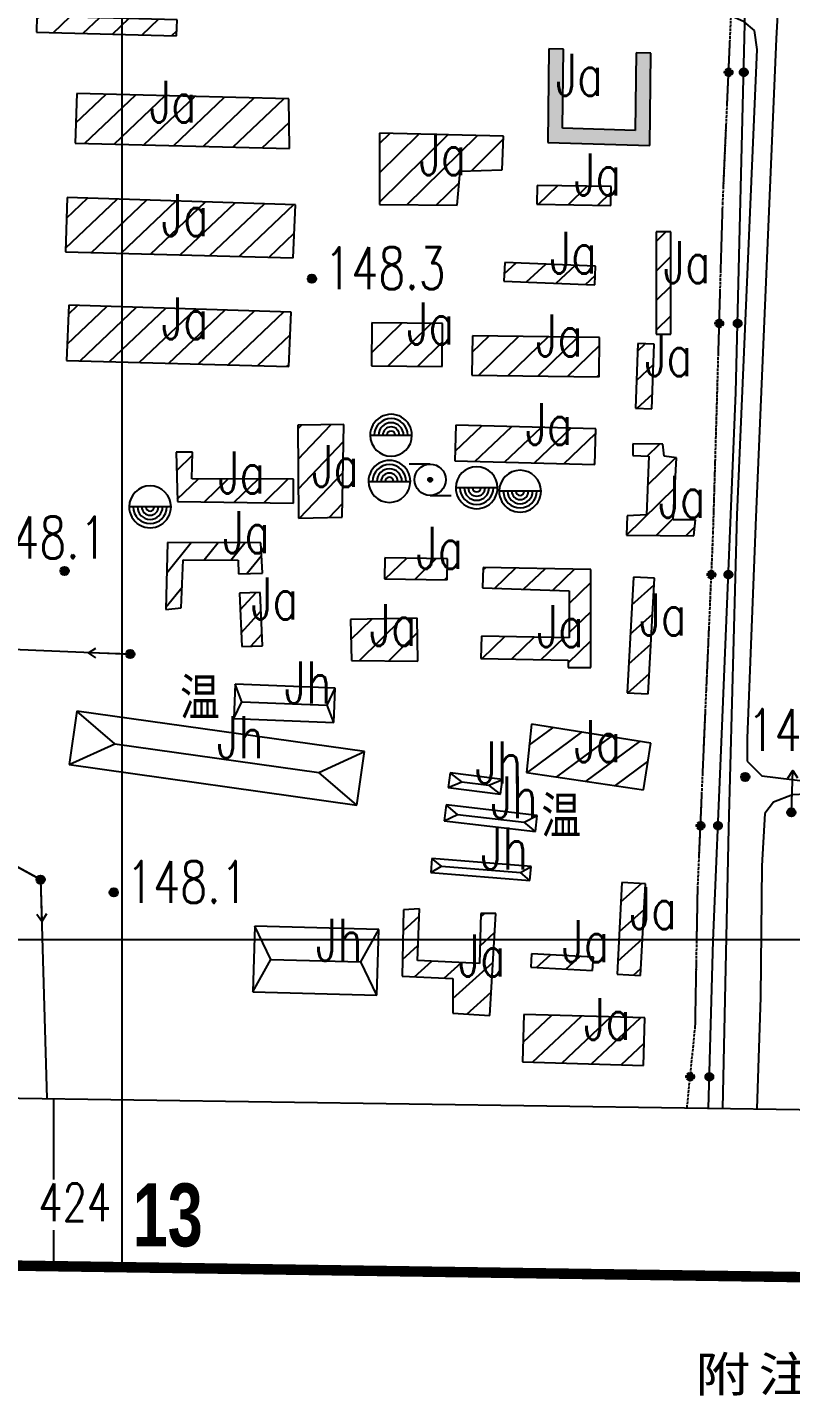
# Model space of a CAD drawing. Extents: x 408766 to 414302, y 5156573 to 5161925.
# Drawn here: x 412955 to 413319, y 5156782 to 5157436 of the extents above; entities that cross this region are included whole.
import ezdxf

# ---------------------------------------------------------------- set-up
doc = ezdxf.new("R2010")
doc.units = 0
doc.header["$LTSCALE"] = 1000
for name, pattern in [('0001', [0.5, 0.5, 0]), ('0004', [0.5, 0.5, 0]), ('5130', [1, 1, 0]), ('5310', [1, 1, 0]), ('5320', [0.0018, 0.0013, -0.0005]), ('5500', [1, 1, 0])]:
    doc.linetypes.add(name, pattern=pattern)
doc.layers.get('0').update_dxf_attribs({"linetype": 'CONTINUOUS'})
for name, color, linetype in [('0001', 1, 'CONTINUOUS'), ('0001ADD', 1, 'CONTINUOUS'), ('0002', 2, 'CONTINUOUS'), ('0002ADD', 2, 'CONTINUOUS'), ('0005ADD', 5, 'CONTINUOUS'), ('0005BAK', 5, 'CONTINUOUS'), ('0006', 6, 'CONTINUOUS'), ('0007', 7, 'CONTINUOUS'), ('0012', 12, 'CONTINUOUS'), ('0013', 13, 'CONTINUOUS'), ('0015', 15, 'CONTINUOUS'), ('0017', 85, 'CONTINUOUS'), ('0018', 7, 'CONTINUOUS')]:
    doc.layers.add(name, color=color, linetype=linetype)
doc.styles.add('CDXT', font='hbold.shx', dxfattribs={"width": 0.75, "height": 20, "bigfont": 'cdxt.shx'})
doc.styles.add('SIMPLEX', font='simplex.shx', dxfattribs={"width": 0.75, "height": 20})
doc.styles.add('XDX', font='simplex.shx', dxfattribs={"height": 20, "bigfont": 'xdx.shx'})
doc.styles.add('XST', font='romanc.shx', dxfattribs={"width": 0.75, "height": 20, "bigfont": 'xst.shx'})

# ---------------------------------------------------------------- blocks, each defined once
blk = doc.blocks.new('8140')
for radius in [0.0002, 0.0001408438795997714, 8.315594389635764e-05, 3.012139848380626e-05]:
    blk.add_circle((0, 0), radius)
at = {"flags": 1}
blk.add_attdef('8140', (0, 0), '', height=1e-07, dxfattribs=at)
blk = doc.blocks.new('5130')
blk.add_hatch(color=256).paths.add_polyline_path([(0.0002, 0, 1), (-0.0002, 0, 1)])
for points in [[(0, 0), (0.002, 0)], [(0.00163791951807736, 0.0002329556220974421), (0.002, 0), (0.001658335508446954, -0.0002290562335962028)]]:
    blk.add_lwpolyline(points)
blk.add_circle((0, 0), 0.0002)
at = {"flags": 1}
blk.add_attdef('5130', (0, 0), '', height=1e-06, dxfattribs=at)
blk = doc.blocks.new('5131')
for points in [[(-0.00163791951807736, -0.0002329556220974419), (-0.002, 2.449212707644754e-19), (-0.001658335508446954, 0.000229056233596203)], [(0, 0), (-0.002, 2.449212707644754e-19)]]:
    blk.add_lwpolyline(points)
at = {"flags": 1}
blk.add_attdef('5131', (0, 0), '', height=1e-10, dxfattribs=at)
blk = doc.blocks.new('3241')
blk.add_lwpolyline([(-0.001, 0), (0.001, 0)])
for radius, start, end in [(0.001, 359.9998770684631, 180.0000695068902), (0.0008, 0, 180), (0.0006, 0, 180), (0.0004, 0, 180), (0.0002, 0, 180), (0.001, 180.0000915167294, 359.9998163741554)]:
    blk.add_arc((0, 0), radius, start, end)
at = {"flags": 1}
blk.add_attdef('3241', (0, 0), '', height=1e-11, dxfattribs=at)
blk = doc.blocks.new('3244')
blk.add_lwpolyline([(0.001, -1.224606353822377e-19), (-0.001, 1.224606353822377e-19)])
for radius, start, end in [(0.001, 9.151672939466948e-05, 179.9998163741555), (0.001, 179.9998770684631, 6.950689016349543e-05), (0.0008, 180, 0), (0.0006, 180, 0), (0.0004, 180, 0), (0.0002, 180, 0)]:
    blk.add_arc((0, 0), radius, start, end)
at = {"flags": 1}
blk.add_attdef('3244', (0, 0), '', height=1e-08, dxfattribs=at)
blk = doc.blocks.new('3330')
for points in [[(0, 0.00075), (-0.001, 0.00075)], [(-9.991881372047299e-05, -4.028729910706094e-06), (8.16099401761282e-06, 9.966643455368757e-05)], [(-9.387097002290951e-05, -3.447087157235836e-05), (3.832672292197259e-05, 9.236374997834562e-05)], [(-9.153980585553803e-05, 4.025498657222987e-05), (-3.643158644924538e-05, 9.312754430774583e-05)], [(-8.111789385855213e-05, -5.847980246164199e-05), (6.178721935953846e-05, 7.862785463063504e-05)], [(-6.317937357101913e-05, -7.751365528197991e-05), (8.00622716739287e-05, 5.991688121397873e-05)], [(-4.00946987549627e-05, -9.161012570534326e-05), (9.31911694597955e-05, 3.626852540034785e-05)], [(-1.048736808383443e-05, -9.944855509595991e-05), (9.979741139059046e-05, 6.3621285539703e-06)], [(3.230282452431774e-05, -9.463893241024614e-05), (9.322079138436153e-05, -3.61923203687377e-05)], [(0, -0.00075), (0.001, -0.00075)]]:
    blk.add_lwpolyline(points)
for radius in [0.00075, 0.0001]:
    blk.add_circle((0, 0), radius)
at = {"flags": 1}
blk.add_attdef('3330', (0, 0), '', height=1e-10, dxfattribs=at)

msp = doc.modelspace()

# ---------------------------------------------------------------- hatches: boundary and pattern name
at = {"layer": '0001ADD', "linetype": '0001'}
h = msp.add_hatch(dxfattribs=at)
h.set_pattern_fill('U', color=256, scale=10, angle=43.49437338461151, style=0, pattern_type=0)
h.set_pattern_definition([(43.49437338461151, (0, 0), (-6.882833384612432, 7.254419659742919), [])])
h.paths.add_polyline_path([(412959.1140018268, 5157433.312297431), (413025.9862075665, 5157431.554608385), (413026.1863852039, 5157439.168638045), (412959.3141794641, 5157440.926327091)])
msp.add_hatch(color=256, dxfattribs=at).paths.add_polyline_path([(413245.3800484347, 5157423.299260523), (413244.9636102689, 5157386.280317327), (413210.2804964102, 5157387.340776611), (413210.7008446386, 5157425.127147017), (413203.7012777263, 5157425.205012541), (413203.2045633274, 5157380.553856689), (413251.8828911621, 5157379.065484423), (413252.379605561, 5157423.220520223)])
h = msp.add_hatch(dxfattribs=at)
h.set_pattern_fill('U', color=256, scale=10, angle=43.55152381027774, style=0, pattern_type=0)
h.set_pattern_definition([(43.55152381027774, (0, 0), (-6.8900659753343, 7.247550679749717), [])])
h.paths.add_polyline_path([(412977.5948477495, 5157380.208967063), (413079.8354710268, 5157377.623693018), (413079.5766296757, 5157401.408233594), (412978.3713506866, 5157403.993507639)])
h = msp.add_hatch(dxfattribs=at)
h.set_pattern_fill('U', color=256, scale=10, angle=44.54939970450462, style=0, pattern_type=0)
h.set_pattern_definition([(44.54939970450462, (0, 0), (-7.015239593238944, 7.126458689240589), [])])
h.paths.add_polyline_path([(413122.8726284468, 5157350.924023446), (413159.8575269037, 5157350.633147281), (413161.3136309213, 5157366.921958333), (413181.4077903459, 5157367.503698558), (413181.9902361761, 5157383.501633445), (413122.8726284468, 5157384.955990061)])
h = msp.add_hatch(dxfattribs=at)
h.set_pattern_fill('U', color=256, scale=10, angle=44.0619343874746, style=0, pattern_type=0)
h.set_pattern_definition([(44.0619343874746, (0, 0), (-6.95435541281094, 7.185884830158857), [])])
h.paths.add_polyline_path([(413198.0014467409, 5157351.096437996), (413233.2615808352, 5157350.519091963), (413233.4082216561, 5157359.471396235), (413198.1480875618, 5157360.048742268)])
h = msp.add_hatch(dxfattribs=at)
h.set_pattern_fill('U', color=256, scale=10, angle=43.50153693508521, style=0, pattern_type=0)
h.set_pattern_definition([(43.50153693508521, (0, 0), (-6.883740333072194, 7.253559059305654), [])])
h.paths.add_polyline_path([(412972.9465993457, 5157328.368379893), (413081.6581297037, 5157325.524574813), (413082.693495108, 5157350.860277394), (412973.7231022828, 5157354.221144547)])
h = msp.add_hatch(dxfattribs=at)
h.set_pattern_fill('U', color=256, scale=10, angle=45, style=0, pattern_type=0)
h.set_pattern_definition([(45, (0, 0), (-7.071067811865475, 7.071067811865476), [])])
h.paths.add_polyline_path([(413254.9379074905, 5157289.031945216), (413261.8743193505, 5157289.031945216), (413261.8746282721, 5157337.859459275), (413254.9382164121, 5157337.859459275)])
h = msp.add_hatch(dxfattribs=at)
h.set_pattern_fill('U', color=256, scale=10, angle=42.7121248544999, style=0, pattern_type=0)
h.set_pattern_definition([(42.7121248544999, (0, 0), (-6.783151763036043, 7.347710674735433), [])])
h.paths.add_polyline_path([(413182.243756266, 5157314.366994116), (413225.5964095765, 5157312.634956017), (413225.9537078399, 5157321.576659593), (413182.6010545294, 5157323.308697692)])
h = msp.add_hatch(dxfattribs=at)
h.set_pattern_fill('U', color=256, scale=10, angle=43.46500646629447, style=0, pattern_type=0)
h.set_pattern_definition([(43.46500646629447, (0, 0), (-6.879114232132785, 7.257946498925723), [])])
h.paths.add_polyline_path([(412973.4500920178, 5157276.500192837), (413079.5732722133, 5157273.656387756), (413080.6086165016, 5157299.50915241), (412974.4854574222, 5157302.870007457)])
h = msp.add_hatch(dxfattribs=at)
h.set_pattern_fill('U', color=256, scale=10, angle=44.51089426076278, style=0, pattern_type=0)
h.set_pattern_definition([(44.51089426076278, (0, 0), (-7.010448695827325, 7.131171648696514), [])])
h.paths.add_polyline_path([(413118.9489162184, 5157273.952892845), (413152.7639689077, 5157273.664219829), (413152.9393388121, 5157294.191772533), (413119.1242861229, 5157294.480445549)])
h = msp.add_hatch(dxfattribs=at)
h.set_pattern_fill('U', color=256, scale=10, angle=44.18252630917728, style=0, pattern_type=0)
h.set_pattern_definition([(44.18252630917728, (0, 0), (-6.969464317444351, 7.171231911454959), [])])
h.paths.add_polyline_path([(413166.9728344993, 5157269.460648268), (413227.6665280179, 5157268.594629218), (413227.9346383283, 5157287.376423224), (413167.2409448097, 5157288.242442274)])
h = msp.add_hatch(dxfattribs=at)
h.set_pattern_fill('U', color=256, scale=10, angle=42.88143236582717, style=0, pattern_type=0)
h.set_pattern_definition([(42.88143236582717, (0, 0), (-6.80483440714877, 7.327634590458523), [])])
h.paths.add_polyline_path([(413245.0899210788, 5157253.648528402), (413252.8933817818, 5157253.359855385), (413254.035631065, 5157284.232055484), (413246.232170362, 5157284.520728501)])
h = msp.add_hatch(dxfattribs=at)
h.set_pattern_fill('U', color=256, scale=10, angle=46.41271934358582, style=0, pattern_type=0)
h.set_pattern_definition([(46.41271934358582, (0, 0), (-7.243249352856369, 6.894587646287905), [])])
h.paths.add_polyline_path([(413084.0939370436, 5157201.103103094), (413105.0597275084, 5157201.620153061), (413105.8362515617, 5157245.828379166), (413083.8350956925, 5157245.56984813)])
h = msp.add_hatch(dxfattribs=at)
h.set_pattern_fill('U', color=256, scale=10, angle=43.51391151057999, style=0, pattern_type=0)
h.set_pattern_definition([(43.51391151057999, (0, 0), (-6.885306775058371, 7.252072159964715), [])])
h.paths.add_polyline_path([(413158.8803363992, 5157228.469213068), (413225.6433929348, 5157226.737174968), (413226.0854598068, 5157243.772905826), (413159.3224032712, 5157245.504943925)])
h = msp.add_hatch(dxfattribs=at)
h.set_pattern_fill('U', color=256, scale=10, angle=44.1978086913957, style=0, pattern_type=0)
h.set_pattern_definition([(44.1978086913957, (0, 0), (-6.971376837041496, 7.169372705890057), [])])
h.paths.add_polyline_path([(413026.3282886472, 5157209.119635202), (413081.7194086726, 5157208.344054199), (413081.7194086726, 5157219.71927452), (413033.3168784301, 5157219.97779345), (413033.5757197812, 5157232.645644742), (413025.8106059451, 5157232.645644742)])
h = msp.add_hatch(dxfattribs=at)
h.set_pattern_fill('U', color=256, scale=10, angle=44.51503417836607, style=0, pattern_type=0)
h.set_pattern_definition([(44.51503417836607, (0, 0), (-7.010963941710111, 7.130665088758595), [])])
h.paths.add_polyline_path([(413240.7586678098, 5157192.96973147), (413272.8688264017, 5157192.697933121), (413273.685196566, 5157200.308177961), (413263.0725111261, 5157200.308177961), (413264.7052303387, 5157229.933810695), (413258.7185791483, 5157230.749193638), (413258.1743534883, 5157236.456874242), (413243.7519828468, 5157236.728672592), (413243.7519828468, 5157231.020979882), (413251.3713532497, 5157230.749193638), (413250.2828596972, 5157202.754338896), (413241.0307911979, 5157202.210742197)])
h = msp.add_hatch(dxfattribs=at)
h.set_pattern_fill('U', color=256, scale=10, angle=51.1082388367638, style=0, pattern_type=0)
h.set_pattern_definition([(51.1082388367638, (0, 0), (-7.783334383197658, 6.278511438178093), [])])
h.paths.add_polyline_path([(413020.8685267858, 5157157.564440535), (413028.1159579197, 5157158.340021538), (413029.1513233241, 5157181.348981111), (413055.2938563463, 5157181.090462181), (413055.5526976975, 5157174.627271017), (413066.9415059845, 5157174.885789949), (413066.1650030473, 5157189.36333428), (413021.6450508391, 5157189.621865316)])
h = msp.add_hatch(dxfattribs=at)
h.set_pattern_fill('U', color=256, scale=10, angle=44.22671184372025, style=0, pattern_type=0)
h.set_pattern_definition([(44.22671184372025, (0, 0), (-6.974992577010902, 7.165855046722815), [])])
h.paths.add_polyline_path([(413125.3021009518, 5157172.12790767), (413155.1961865079, 5157171.724416708), (413155.3324168631, 5157181.812804975), (413125.438331307, 5157182.216295937)])
h = msp.add_hatch(dxfattribs=at)
h.set_pattern_fill('U', color=256, scale=10, angle=43.93378420192417, style=0, pattern_type=0)
h.set_pattern_definition([(43.93378420192417, (0, 0), (-6.938265774724132, 7.201421251342802), [])])
h.paths.add_polyline_path([(413171.2344679335, 5157134.212721853), (413212.9072075119, 5157133.43714085), (413212.9072075119, 5157129.817754767), (413223.778375329, 5157129.817754767), (413223.778375329, 5157176.611254917), (413172.2698122218, 5157177.64535485), (413172.0109708707, 5157167.82130864), (413213.4248902142, 5157166.52867767), (413213.4248902142, 5157144.036768064), (413171.4932881685, 5157144.812349066)])
h = msp.add_hatch(dxfattribs=at)
h.set_pattern_fill('U', color=256, scale=9.999999999999998, angle=41.84641568926698, style=0, pattern_type=0)
h.set_pattern_definition([(41.84641568926698, (-136558.6215400544, 12766.43327620905), (-6.671361664990674, 7.449357927693692), [])])
h.paths.add_polyline_path([(413241.0372914839, 5157117.817759466), (413251.1416969052, 5157117.26104528), (413254.1846110679, 5157172.483811412), (413244.0802056466, 5157173.040525598)])
h = msp.add_hatch(dxfattribs=at)
h.set_pattern_fill('U', color=256, scale=10, angle=44.53095622614839, style=0, pattern_type=0)
h.set_pattern_definition([(44.53095622614839, (0, 0), (-7.012945226882738, 7.128716521558606), [])])
h.paths.add_polyline_path([(413109.4849686101, 5157133.192409758), (413141.0630855409, 5157132.933890826), (413140.8042441898, 5157153.35756425), (413108.9673070241, 5157152.840514284)])
h = msp.add_hatch(dxfattribs=at)
h.set_pattern_fill('U', color=256, scale=10, angle=36.58296632354023, style=0, pattern_type=0)
h.set_pattern_definition([(36.58296632354023, (0, 0), (-5.959861760128063, 8.029946936323006), [])])
h.paths.add_polyline_path([(413193.0359286927, 5157079.741829246), (413248.9447314203, 5157071.46894504), (413252.3096056362, 5157093.702323612), (413195.3654797365, 5157102.750788819)])
h = msp.add_hatch(dxfattribs=at)
h.set_pattern_fill('U', color=256, scale=10, angle=41.96685359038102, style=0, pattern_type=0)
h.set_pattern_definition([(41.96685359038102, (-167653.6444145968, 16185.13366177399), (-6.687005747380704, 7.435318025108101), [])])
h.paths.add_polyline_path([(413236.2785960441, 5156983.35544656), (413247.4712489172, 5156982.762370192), (413249.7937037011, 5157026.586942364), (413238.601050828, 5157027.180018733)])
h = msp.add_hatch(dxfattribs=at)
h.set_pattern_fill('U', color=256, scale=10, angle=42.14103226042943, style=0, pattern_type=0)
h.set_pattern_definition([(42.14103226042943, (0, 0), (-6.709578115404315, 7.414955260369916), [])])
h.paths.add_polyline_path([(413133.6446349827, 5156982.495895131), (413157.9042861649, 5156981.28436909), (413157.9042861649, 5156964.726761782), (413175.492511628, 5156963.717150694), (413178.3228102488, 5157012.380361532), (413171.2470742548, 5157012.380361532), (413170.6405982844, 5156988.553561657), (413140.9225366722, 5156989.967014758), (413141.9333440335, 5157014.601498662), (413134.2511320692, 5157014.197656647)])
h = msp.add_hatch(dxfattribs=at)
h.set_pattern_fill('U', color=256, scale=10, angle=41.89767494931529, style=0, pattern_type=0)
h.set_pattern_definition([(41.89767494931529, (0, 0), (-6.678023509151534, 7.443386461229824), [])])
h.paths.add_polyline_path([(413195.0879928549, 5156986.809551502), (413224.5895931611, 5156985.210598115), (413224.929096185, 5156991.473888913), (413195.4274958788, 5156993.0728423)])
h = msp.add_hatch(dxfattribs=at)
h.set_pattern_fill('U', color=256, scale=10, angle=43.32961795428591, style=0, pattern_type=0)
h.set_pattern_definition([(43.32961795428591, (0, 0), (-6.861944694476851, 7.274181397926574), [])])
h.paths.add_polyline_path([(413191.1592549909, 5156941.497668908), (413248.910291035, 5156939.813531137), (413249.5732085161, 5156962.540804925), (413191.8221724721, 5156964.224942696)])
at = {"layer": '0005ADD', "linetype": '5320'}
h = msp.add_hatch(color=256, dxfattribs=at)
edge = h.paths.add_edge_path()
edge.add_arc((413289.4913875012, 5157414.056686254), 1.9, 0, 360)
at = {"layer": '0005ADD', "linetype": '5310'}
h = msp.add_hatch(color=256, dxfattribs=at)
edge = h.paths.add_edge_path()
edge.add_arc((413296.7557317864, 5157414.102799836), 1.9, 0, 360)
at = {"layer": '0005ADD', "linetype": '5320'}
h = msp.add_hatch(color=256, dxfattribs=at)
edge = h.paths.add_edge_path()
edge.add_arc((413285.0606879808, 5157294.14196668), 1.9, 0, 360)
at = {"layer": '0005ADD', "linetype": '5310'}
h = msp.add_hatch(color=256, dxfattribs=at)
edge = h.paths.add_edge_path()
edge.add_arc((413293.8244453156, 5157294.138607013), 1.9, 0, 360)
at = {"layer": '0005ADD', "linetype": '5320'}
h = msp.add_hatch(color=256, dxfattribs=at)
edge = h.paths.add_edge_path()
edge.add_arc((413281.3021361248, 5157174.202570378), 1.9, 0, 360)
at = {"layer": '0005ADD', "linetype": '5310'}
h = msp.add_hatch(color=256, dxfattribs=at)
edge = h.paths.add_edge_path()
edge.add_arc((413289.3983104612, 5157174.223792231), 1.9, 0, 360)
at = {"layer": '0005ADD', "linetype": '5320'}
h = msp.add_hatch(color=256, dxfattribs=at)
edge = h.paths.add_edge_path()
edge.add_arc((413276.0974955898, 5157054.315491354), 1.9, 0, 360)
at = {"layer": '0005ADD', "linetype": '5310'}
h = msp.add_hatch(color=256, dxfattribs=at)
edge = h.paths.add_edge_path()
edge.add_arc((413284.4437173581, 5157054.326130803), 1.9, 0, 360)
at = {"layer": '0005ADD', "linetype": '5320'}
h = msp.add_hatch(color=256, dxfattribs=at)
edge = h.paths.add_edge_path()
edge.add_arc((413271.1678826344, 5156934.478361239), 1.9, 0, 360)
at = {"layer": '0005ADD', "linetype": '5310'}
h = msp.add_hatch(color=256, dxfattribs=at)
edge = h.paths.add_edge_path()
edge.add_arc((413280.311230534, 5156934.399278439), 1.9, 0, 360)

# ---------------------------------------------------------------- linework, layer by layer
at = {"layer": '0001', "linetype": '0001'}
for points in [[(412959.1140018268, 5157433.312297431), (413025.9862075665, 5157431.554608385), (413026.1863852039, 5157439.168638045), (412959.3141794641, 5157440.926327091)], [(413245.3800484347, 5157423.299260523), (413244.9636102689, 5157386.280317327), (413210.2804964102, 5157387.340776611), (413210.7008446386, 5157425.127147017), (413203.7012777263, 5157425.205012541), (413203.2045633274, 5157380.553856689), (413251.8828911621, 5157379.065484423), (413252.379605561, 5157423.220520223)], [(412977.5948477495, 5157380.208967063), (413079.8354710268, 5157377.623693018), (413079.5766296757, 5157401.408233594), (412978.3713506866, 5157403.993507639)], [(413122.8726284468, 5157350.924023446), (413159.8575269037, 5157350.633147281), (413161.3136309213, 5157366.921958333), (413181.4077903459, 5157367.503698558), (413181.9902361761, 5157383.501633445), (413122.8726284468, 5157384.955990061)], [(413198.0014467409, 5157351.096437996), (413233.2615808352, 5157350.519091963), (413233.4082216561, 5157359.471396235), (413198.1480875618, 5157360.048742268)], [(412972.9465993457, 5157328.368379893), (413081.6581297037, 5157325.524574813), (413082.693495108, 5157350.860277394), (412973.7231022828, 5157354.221144547)], [(413254.9379074905, 5157289.031945216), (413261.8743193505, 5157289.031945216), (413261.8746282721, 5157337.859459275), (413254.9382164121, 5157337.859459275)], [(413182.243756266, 5157314.366994116), (413225.5964095765, 5157312.634956017), (413225.9537078399, 5157321.576659593), (413182.6010545294, 5157323.308697692)], [(412973.4500920178, 5157276.500192837), (413079.5732722133, 5157273.656387756), (413080.6086165016, 5157299.50915241), (412974.4854574222, 5157302.870007457)], [(413118.9489162184, 5157273.952892845), (413152.7639689077, 5157273.664219829), (413152.9393388121, 5157294.191772533), (413119.1242861229, 5157294.480445549)], [(413166.9728344993, 5157269.460648268), (413227.6665280179, 5157268.594629218), (413227.9346383283, 5157287.376423224), (413167.2409448097, 5157288.242442274)], [(413245.0899210788, 5157253.648528402), (413252.8933817818, 5157253.359855385), (413254.035631065, 5157284.232055484), (413246.232170362, 5157284.520728501)], [(413084.0939370436, 5157201.103103094), (413105.0597275084, 5157201.620153061), (413105.8362515617, 5157245.828379166), (413083.8350956925, 5157245.56984813)], [(413158.8803363992, 5157228.469213068), (413225.6433929348, 5157226.737174968), (413226.0854598068, 5157243.772905826), (413159.3224032712, 5157245.504943925)], [(413026.3282886472, 5157209.119635202), (413081.7194086726, 5157208.344054199), (413081.7194086726, 5157219.71927452), (413033.3168784301, 5157219.97779345), (413033.5757197812, 5157232.645644742), (413025.8106059451, 5157232.645644742)], [(413240.7586678098, 5157192.96973147), (413272.8688264017, 5157192.697933121), (413273.685196566, 5157200.308177961), (413263.0725111261, 5157200.308177961), (413264.7052303387, 5157229.933810695), (413258.7185791483, 5157230.749193638), (413258.1743534883, 5157236.456874242), (413243.7519828468, 5157236.728672592), (413243.7519828468, 5157231.020979882), (413251.3713532497, 5157230.749193638), (413250.2828596972, 5157202.754338896), (413241.0307911979, 5157202.210742197)], [(413020.8685267858, 5157157.564440535), (413028.1159579197, 5157158.340021538), (413029.1513233241, 5157181.348981111), (413055.2938563463, 5157181.090462181), (413055.5526976975, 5157174.627271017), (413066.9415059845, 5157174.885789949), (413066.1650030473, 5157189.36333428), (413021.6450508391, 5157189.621865316)], [(413125.3021009518, 5157172.12790767), (413155.1961865079, 5157171.724416708), (413155.3324168631, 5157181.812804975), (413125.438331307, 5157182.216295937)], [(413171.2344679335, 5157134.212721853), (413212.9072075119, 5157133.43714085), (413212.9072075119, 5157129.817754767), (413223.778375329, 5157129.817754767), (413223.778375329, 5157176.611254917), (413172.2698122218, 5157177.64535485), (413172.0109708707, 5157167.82130864), (413213.4248902142, 5157166.52867767), (413213.4248902142, 5157144.036768064), (413171.4932881685, 5157144.812349066)], [(413241.0372914839, 5157117.817759466), (413251.1416969052, 5157117.26104528), (413254.1846110679, 5157172.483811412), (413244.0802056466, 5157173.040525598)], [(413057.1147835017, 5157139.849502224), (413066.9383807993, 5157140.267023128), (413065.856708488, 5157165.720833775), (413056.0331111904, 5157165.30331287)], [(413109.4849686101, 5157133.192409758), (413141.0630855409, 5157132.933890826), (413140.8042441898, 5157153.35756425), (413108.9673070241, 5157152.840514284)], [(413053.2428057578, 5157105.459354459), (413101.0399580679, 5157103.56491282), (413101.689655785, 5157119.954299602), (413053.8925034749, 5157121.848741241)], [(412974.7189172017, 5157083.483792717), (413112.0409055345, 5157064.160458952), (413115.6346553527, 5157089.698404407), (412978.31266702, 5157109.021738172)], [(413193.0359286927, 5157079.741829246), (413248.9447314203, 5157071.46894504), (413252.3096056362, 5157093.702323612), (413195.3654797365, 5157102.750788819)], [(413155.6479446957, 5157072.598264581), (413180.603329671, 5157069.402682007), (413181.5000145581, 5157076.404845889), (413156.5446295828, 5157079.600428462)], [(413153.7282996976, 5157056.620351717), (413197.2402318718, 5157051.507424442), (413198.1353239289, 5157059.124403317), (413154.6233917547, 5157064.237330591)], [(413147.3294830372, 5157032.014363485), (413194.6807052076, 5157028.179674082), (413195.2224346808, 5157034.868491076), (413147.8712125104, 5157038.70318048)], [(413236.2785960441, 5156983.35544656), (413247.4712489172, 5156982.762370192), (413249.7937037011, 5157026.586942364), (413238.601050828, 5157027.180018733)], [(413133.6446349827, 5156982.495895131), (413157.9042861649, 5156981.28436909), (413157.9042861649, 5156964.726761782), (413175.492511628, 5156963.717150694), (413178.3228102488, 5157012.380361532), (413171.2470742548, 5157012.380361532), (413170.6405982844, 5156988.553561657), (413140.9225366722, 5156989.967014758), (413141.9333440335, 5157014.601498662), (413134.2511320692, 5157014.197656647)], [(413062.4251699579, 5156974.955267372), (413121.6141923919, 5156973.357476085), (413122.4598656676, 5157004.677484997), (413063.2708432336, 5157006.275276283)], [(413195.0879928549, 5156986.809551502), (413224.5895931611, 5156985.210598115), (413224.929096185, 5156991.473888913), (413195.4274958788, 5156993.0728423)], [(413191.1592549909, 5156941.497668908), (413248.910291035, 5156939.813531137), (413249.5732085161, 5156962.540804925), (413191.8221724721, 5156964.224942696)]]:
    msp.add_lwpolyline(points, close=True, dxfattribs=at)
at = {"layer": '0001ADD', "linetype": '0001'}
for p, q in [((413056.3680949057, 5157157.420507724), (413063.9158643311, 5157165.638344338)), ((413056.8328831112, 5157146.483155588), (413066.239019013, 5157156.724338597)), ((413061.390909042, 5157140.031245403), (413066.7026366795, 5157145.814531485))]:
    msp.add_line(p, q, dxfattribs=at)
for points in [[(413053.2428057578, 5157105.459354459), (413057.0930646654, 5157113.514372258), (413053.8925034749, 5157121.848741241)], [(413101.0399580679, 5157103.56491282), (413097.8393990202, 5157111.899335865), (413101.689655785, 5157119.954299602)], [(412974.7189172017, 5157083.483792717), (412996.4866708482, 5157093.442684799), (412978.31266702, 5157109.021738172)], [(413057.0930646654, 5157113.514372258), (413097.8393990202, 5157111.899335865)], [(412996.4866708482, 5157093.442684799), (413093.8669198874, 5157079.739641529)], [(413112.0409055345, 5157064.160458952), (413093.8669198874, 5157079.739641529), (413115.6346553527, 5157089.698404407)], [(413155.6479446957, 5157072.598264581), (413162.0867541017, 5157075.332273795), (413156.5446295828, 5157079.600428462)], [(413162.0867541017, 5157075.332273795), (413175.0612073565, 5157073.67085389)], [(413180.603329671, 5157069.402682007), (413175.0612073565, 5157073.67085389), (413181.5000145581, 5157076.404845889)], [(413153.7282996976, 5157056.620351717), (413160.028837972, 5157059.741120324), (413154.6233917547, 5157064.237330591)], [(413160.028837972, 5157059.741120324), (413191.8347906133, 5157056.00367691)], [(413197.2402318718, 5157051.507424442), (413191.8347906133, 5157056.00367691), (413198.1353239289, 5157059.124403317)], [(413147.3294830372, 5157032.014363485), (413152.3695281165, 5157034.97259538), (413147.8712125104, 5157038.70318048)], [(413152.3695281165, 5157034.97259538), (413190.1823936646, 5157031.910309352)], [(413194.6807052076, 5157028.179674082), (413190.1823936646, 5157031.910309352), (413195.2224346808, 5157034.868491076)], [(413062.4251699579, 5156974.955267372), (413070.8884579299, 5156990.398279306), (413063.2708432336, 5157006.275276283)], [(413121.6141923919, 5156973.357476085), (413113.9965792397, 5156989.234530259), (413122.4598656676, 5157004.677484997)], [(413070.8884579299, 5156990.398279306), (413113.9965792397, 5156989.234530259)]]:
    msp.add_lwpolyline(points, dxfattribs=at)
at = {"layer": '0002', "linetype": '5130'}
for points in [[(412147.2798325989, 5158743.712194557), (412046.6042302659, 5158746.955919563), (412041.0652829691, 5158601.69799876), (412655.7850695289, 5158574.257453831), (412653.3483330798, 5158486.309800208), (412629.5530886389, 5157831.551401397), (412621.2464942377, 5157631.527148155), (412603.4609809019, 5157152.853527388), (413004.4393015868, 5157136.27783489)], [(412600.0075886483, 5156929.365980644), (412601.1681296679, 5156992.068322383), (412756.8129309106, 5156992.068322383), (412762.7260769007, 5157091.919685721), (412858.4188037381, 5157084.434632994), (412961.0290857438, 5157028.584629776), (412963.9618241228, 5156924.033901043)]]:
    msp.add_lwpolyline(points, dxfattribs=at)
at = {"layer": '0005ADD', "linetype": '5310'}
msp.add_lwpolyline([(413279.8736366282, 5156919.405662745), (413282.2082199251, 5156999.397281202), (413286.0641170314, 5157094.141291686), (413293.0197164388, 5157261.204722486), (413297.6442955304, 5157450.467663311), (413299.2622511426, 5157487.634746207)], dxfattribs=at)
at = {"layer": '0005ADD', "linetype": '5320'}
for points in [[(413288.8295815088, 5157399.07129294), (413290.1531934937, 5157429.042079571)], [(413287.0647655291, 5157359.110244098), (413288.3883775139, 5157389.081030729)], [(413285.7840816325, 5157319.131498522), (413286.6521540145, 5157349.118936731)], [(413284.6266517899, 5157279.148247576), (413285.4947241719, 5157309.135685786)], [(413283.4692219472, 5157239.164996631), (413284.3372943292, 5157269.152434841)], [(413282.3117921046, 5157199.181745686), (413283.1798644866, 5157229.169183895)], [(413280.6515560579, 5157159.2166855), (413281.9527161916, 5157189.188455257)], [(413278.9166758796, 5157119.254325826), (413280.2178360134, 5157149.226095581)], [(413277.1817957013, 5157079.291966151), (413278.482955835, 5157109.263735907)], [(413275.446915523, 5157039.329606476), (413276.7480756567, 5157069.301376233)], [(413274.3443901548, 5156999.347837138), (413274.7922723006, 5157024.250128229), (413275.0131954784, 5157029.339016558)], [(413273.625083291, 5156959.35430519), (413274.1645634389, 5156989.349454151)], [(413269.6490187988, 5156919.555457612), (413272.68674647, 5156949.401264866)]]:
    msp.add_lwpolyline(points, dxfattribs=at)
for centre in [(413289.4913875012, 5157414.056686254), (413285.0606879808, 5157294.14196668), (413281.3021361248, 5157174.202570378), (413276.0974955898, 5157054.315491354), (413271.1678826344, 5156934.478361239)]:
    msp.add_circle(centre, 1.9, dxfattribs=at)
at = {"layer": '0005ADD', "linetype": '5310'}
for centre in [(413296.7557317864, 5157414.102799836), (413293.8244453156, 5157294.138607013), (413289.3983104612, 5157174.223792231), (413284.4437173581, 5157054.326130803), (413280.311230534, 5156934.399278439)]:
    msp.add_circle(centre, 1.9, dxfattribs=at)
at = {"layer": '0005BAK', "linetype": '5320'}
msp.add_lwpolyline([(413269.6490187988, 5156919.555457612), (413273.6090518514, 5156958.462955583), (413274.7922723006, 5157024.250128229), (413282.162176908, 5157194.013309785), (413286.7066396012, 5157351.001133653), (413292.3879095205, 5157479.643160547), (413298.0682714469, 5157654.769181502), (413303.7504493591, 5157785.195867857)], dxfattribs=at)
at = {"layer": '0006', "linetype": '0004'}
for points in [[(413321.1278159069, 5157610.665141515), (413312.2514144931, 5157430.101971385), (413302.5628036285, 5157201.693670154), (413298.4098557207, 5157096.152695956), (413298.4098557207, 5157085.106010297), (413305.3222302742, 5157078.201900593), (413327.4420689835, 5157075.440229178), (413419.3777311664, 5157071.297653224), (413562.7925133826, 5157065.087643877), (413682.3779139178, 5157060.254684485), (413710.4211841418, 5157060.25996456)], [(413286.7436403969, 5156919.305014358), (413289.5398755615, 5157053.175741887), (413293.5804388492, 5157202.748311732), (413303.2145383701, 5157425.00483536), (413301.8320634594, 5157433.980233042), (413296.9935213411, 5157438.122671331), (413289.3897892631, 5157441.574863847), (413195.3802946451, 5157444.336535262), (413004.1917229275, 5157450.06540999), (412870.090215761, 5157455.588752819)], [(413421.2512334361, 5156917.334422665), (413418.1114830851, 5156966.873406932), (413416.7290081744, 5157056.627796738), (413416.7290081744, 5157063.532044107), (413412.5815834423, 5157064.912810982), (413373.8718056665, 5157067.674482397), (413333.0881954556, 5157069.745770374), (413319.9545637349, 5157069.055386936), (413310.9683567464, 5157065.603332084), (413306.8209320143, 5157060.079989254), (413305.4384571036, 5157035.22480886), (413304.7473397172, 5156972.396749761), (413302.9547880311, 5156919.067514361)]]:
    msp.add_lwpolyline(points, dxfattribs=at)
at = {"layer": '0012'}
for p, q in [((413000, 5156843.497341986), (413000, 5160125.235824254)), ((408834.6175680859, 5157000), (413789.5700538093, 5157000)), ((408834.3847840014, 5156984.533907223), (413788.3146159986, 5156911.956792777))]:
    msp.add_line(p, q, dxfattribs=at)
at = {"layer": '0012', "const_width": 5}
msp.add_lwpolyline([(408833.180780254, 5156904.542961451), (408905.3037870247, 5161696.237660375), (413855.5001361833, 5161623.665259772), (413787.1739965367, 5156831.9649184), (408833.180780254, 5156904.542961451)], dxfattribs=at)
at = {"layer": '0018', "color": 2}
for points in [[(412967.3337, 5156885.402911758), (412967.3337, 5156923.984501671)], [(412967.3337, 5156843.975916748), (412967.3337, 5156861.130212122)]]:
    msp.add_lwpolyline(points, dxfattribs=at)

# ---------------------------------------------------------------- block references
at = {"layer": '0002ADD', "linetype": '5130', "xscale": 10000, "yscale": 10000, "zscale": 10000}
for name, p, rotation in [('5130', (413003.8543014936, 5157136.285656897), 178.3493285239994), ('5130', (413319.4677869362, 5157060.63600195), 87.86233917587911), ('5131', (412961.0290857438, 5157028.584629776), 331.4408861268264), ('5130', (412961.0290857438, 5157028.584629776), 271.606779467794)]:
    msp.add_blockref(name, p, dxfattribs=dict(at, rotation=rotation))
at = {"layer": '0015', "xscale": 10000, "yscale": 10000, "zscale": 10000}
for p in [(413090.570311, 5157315.510908999, 148.3), (412972.471873, 5157175.9913, 148.1), (413297.427091, 5157077.614716, 149.1), (412995.984997, 5157022.431447, 148.1)]:
    msp.add_blockref('8140', p, dxfattribs=at)
at = {"layer": '0015', "linetype": '5500', "xscale": 10000, "yscale": 10000, "zscale": 10000}
for name, p in [('3241', (413128.3546255785, 5157240.749830698)), ('3241', (413127.5668677514, 5157218.719105499)), ('3330', (413147.0203430976, 5157219.496151232)), ('3244', (413169.2234957333, 5157215.689872764)), ('3244', (413189.9577479851, 5157214.033116985)), ('3244', (413013.3019044409, 5157206.577709925))]:
    msp.add_blockref(name, p, dxfattribs=at)

# ---------------------------------------------------------------- texts
at = {"layer": '0007', "style": 'SIMPLEX', "width": 0.75}
for s, p in [('148.3', (413096.570311, 5157310.510908999, 148.3)), ('148.1', (412934.7098302171, 5157181.918768898, 148.1)), ('149.1', (413298.567663497, 5157089.993016431, 149.1)), ('148.1', (413001.984997, 5157017.431447, 148.1))]:
    msp.add_text(s, height=20, dxfattribs=at).set_placement(p)
at = {"layer": '0012'}
for s, height, style, width, p in [('424', 18, 'SIMPLEX', 0.75, (412960, 5156865.497341986, -1.483052608746294)), ('13', 30, 'CDXT', 0.75, (413005, 5156853.497341986, -1.483052608746294)), ('附', 19, 'XST', 1.447368421052632, (413273.7403662133, 5156782.167252026)), ('注', 19, 'XST', 1.447368421052632, (413303.7403662133, 5156782.167252026))]:
    msp.add_text(s, height=height, dxfattribs=dict(at, style=style, width=width)).set_placement(p)
at = {"layer": '0013', "linetype": '0001', "style": 'XDX'}
for p in [(413027.6022872797, 5157105.093038606), (413200.0961341255, 5157048.654939131)]:
    msp.add_text('温', height=20, dxfattribs=at).set_placement(p)
at = {"layer": '0017', "linetype": '0001', "style": 'SIMPLEX', "width": 0.75}
for s, p in [('Ja', (413206.9527021243, 5157402.840490801)), ('Ja', (413013.0555215983, 5157390.033013273)), ('Ja', (413141.8019173269, 5157364.885849386)), ('Ja', (413215.7048341985, 5157355.283917115)), ('Ja', (413018.7607371933, 5157335.865683095)), ('Ja', (413204.098732053, 5157317.971826855)), ('Ja', (413258.4062678813, 5157313.445702245)), ('Ja', (413018.7465682793, 5157286.582770083)), ('Ja', (413135.9441275152, 5157284.072332689)), ('Ja', (413197.4537364138, 5157278.418535746)), ('Ja', (413249.5627760719, 5157268.940291943)), ('Ja', (413192.482898103, 5157236.121059447)), ('Ja', (413045.7410521216, 5157212.99755232)), ('Ja', (413090.5648652404, 5157216.097709498)), ('Ja', (413255.9973874994, 5157201.395359254)), ('Ja', (413048.0464252124, 5157184.451317227)), ('Ja', (413140.3172589075, 5157176.970356322)), ('Ja', (413061.485745995, 5157152.785168)), ('Ja', (413118.0265853835, 5157140.172662993)), ('Ja', (413246.8792497585, 5157145.169494316)), ('Ja', (413197.8946625418, 5157139.641800977)), ('Jh', (413077.4662307714, 5157112.706827031)), ('Jh', (413045.1767862773, 5157086.591098562)), ('Ja', (413215.8135874991, 5157084.653858404)), ('Jh', (413168.5739796269, 5157074.501555235)), ('Jh', (413175.9318118133, 5157057.872377517)), ('Jh', (413171.275958859, 5157033.441427281)), ('Ja', (413242.3033424966, 5157004.979073476)), ('Jh', (413092.4425178128, 5156989.816376184)), ('Ja', (413210.00854452, 5156989.141720207)), ('Ja', (413160.5324190902, 5156982.293980177)), ('Ja', (413220.3662317535, 5156952.019236917))]:
    msp.add_text(s, height=20, dxfattribs=at).set_placement(p)

doc.saveas('drawing.dxf')
